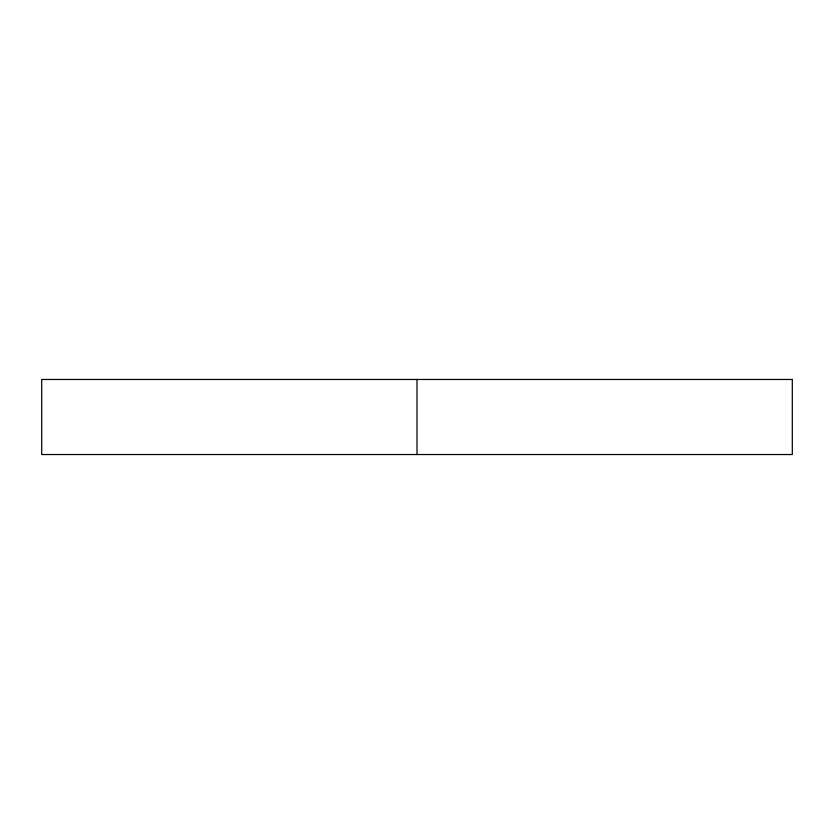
<?xml version="1.0" encoding="UTF-8"?>
<svg xmlns="http://www.w3.org/2000/svg" width="834" height="834" viewBox="0 0 834 834"><rect width="100%" height="100%" fill="white"/><g stroke="black" fill="none" stroke-linecap="round" stroke-linejoin="round"><path stroke-width="1.25" d="M417 379.47L417 454.53M792.3 379.47L41.7 379.47L41.7 454.53L792.3 454.53L792.3 379.47"/></g></svg>
